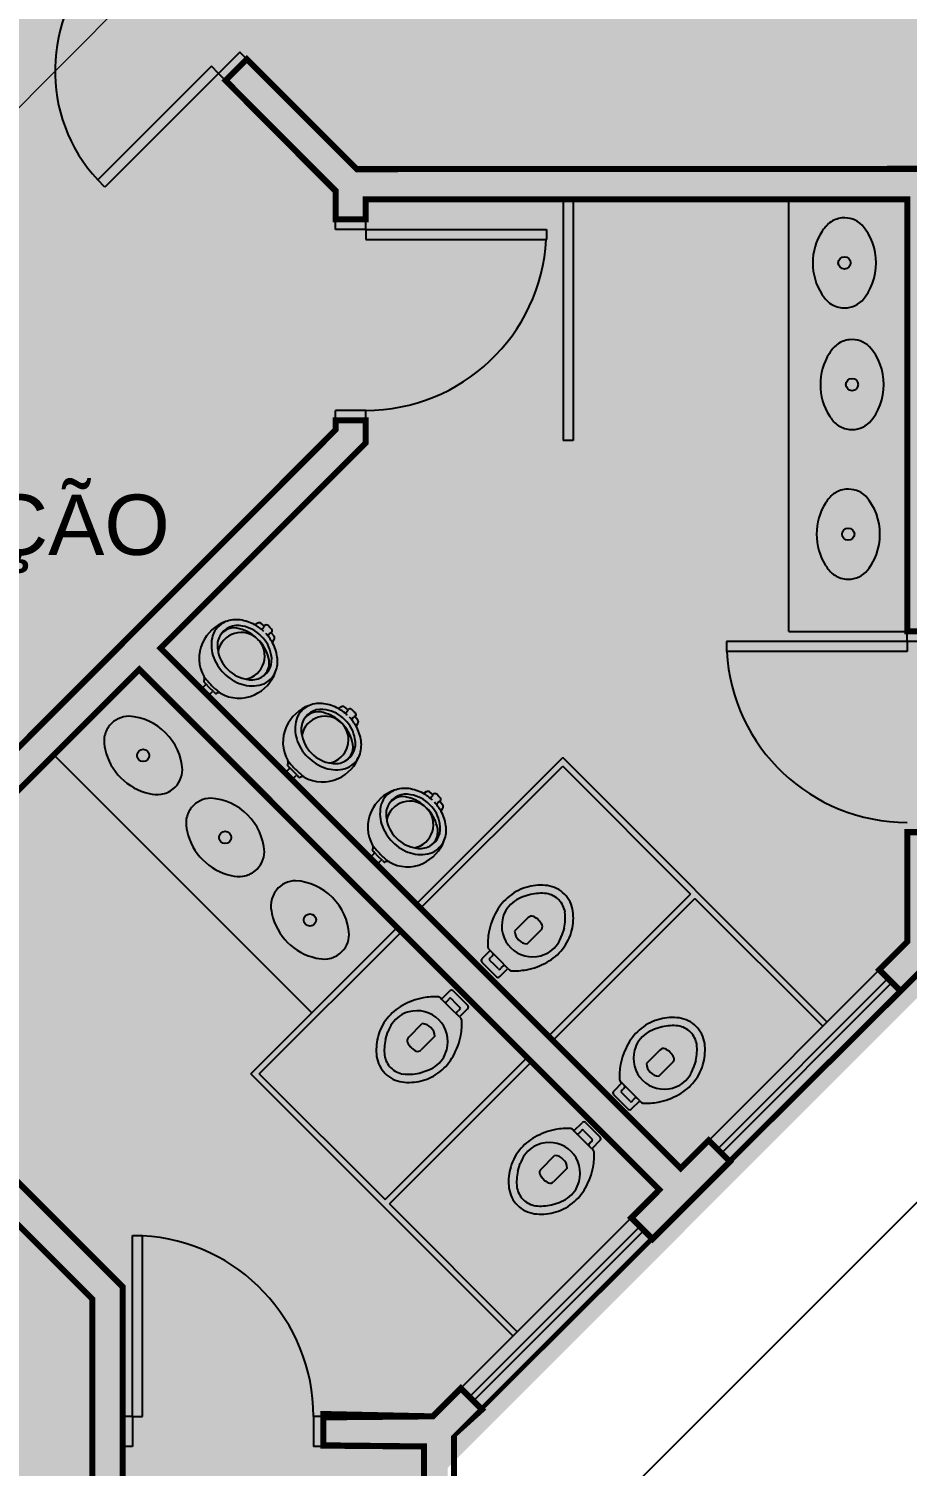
# Model space of a CAD drawing. Header units: metres. Extents: x -331 to 2982, y 362 to 2539.
# Drawn here: x 758.86 to 763.23, y 960.79 to 967.94 of the extents above; entities that cross this region are included whole.
import ezdxf

# ---------------------------------------------------------------- set-up
doc = ezdxf.new("R2010")
doc.units = ezdxf.units.M
doc.layers.get('0').update_dxf_attribs({"color": 251})
doc.layers.add('_salas', color=251, linetype='Continuous', plot=False)
doc.layers.add('Div', color=251, linetype='Continuous')
doc.layers.add('Pis', color=251, linetype='Continuous')
doc.styles.add('X3G_ENTITY_14212E7A', font='arial.ttf', dxfattribs={"height": 0.3})

msp = doc.modelspace()

# ---------------------------------------------------------------- hatches: boundary and pattern name
at = {"layer": '_salas', "transparency": 33554559}
h = msp.add_hatch(color=256, dxfattribs=at)
h.dxf.hatch_style = 1
h.paths.add_polyline_path([(754.6557847317633, 966.027428025678), (753.5793437221043, 964.9509870160172), (746.0463909884272, 964.9509870160163), (746.0463909884245, 957.9509870160199), (757.1463909884249, 957.9509870160199), (757.1463909884249, 959.0856127069336), (760.9463909884223, 959.0856127069336), (760.946390988425, 960.7795466897622), (763.3075831233416, 963.1407388246743), (765.0015171061602, 963.1407388246761), (765.0015171061611, 966.9407388246753), (766.136142797074, 966.9407388246772), (766.1361427970694, 978.0412129599761), (759.136142797074, 978.0412129599697), (759.136142797074, 970.5077860909922), (758.059701787415, 969.4313450813323), (756.580499025991, 969.4313450813314), (754.6557847317697, 967.4783465158488)])

# ---------------------------------------------------------------- linework, layer by layer
at = {"lineweight": 0}
msp.add_lwpolyline([(746.0788117807344, 958.10098701602), (746.0788117807372, 965.1009870160163), (753.6117645144143, 965.1009870160173), (754.6882055240733, 966.1774280256781), (754.6882055240796, 967.6283465158489), (756.612919818301, 969.5813450813315), (758.0921225797249, 969.5813450813324), (759.1685635893839, 970.6577860909923), (759.1685635893839, 978.1912129599698), (766.1685635893793, 978.1912129599762), (766.1685635893839, 967.0907388246773), (765.0339378984711, 967.0907388246754), (765.0339378984702, 963.2907388246762), (763.3400039156516, 963.2907388246743), (760.978811780735, 960.9295466897623), (760.9788117807323, 959.2356127069337), (757.1788117807348, 959.2356127069337), (757.1788117807348, 958.10098701602)], close=True, dxfattribs=at)
at = {"layer": 'Div', "color": 150, "linetype": 'Continuous', "lineweight": 0}
msp.add_line((752.73878788144, 961.4381677177267), (762.4714697770501, 971.2272848686122), dxfattribs=at)
at = {"layer": 'Div', "lineweight": 0}
for p, q in [((761.5218494679687, 967.0907388246753), (761.5218494679677, 965.8907388246764)), ((761.5718494679697, 967.0907388246753), (761.5718494679679, 965.8907388246764)), ((761.5718494679679, 965.8907388246764), (761.5218494679668, 965.8907388246746)), ((760.7909253878281, 963.5846912347599), (761.5192453724496, 964.3130112193842)), ((761.5192453724496, 964.3130112193842), (762.8346948242254, 962.9975617676075)), ((760.8121385912639, 963.5634780313251), (761.5192453724487, 964.2705848125127)), ((761.5192453724487, 964.2705848125127), (762.1557568949013, 963.6340732900592)), ((761.4486501137155, 962.9269665088725), (762.1557568949031, 963.634073290061)), ((761.4698633171513, 962.9057533054377), (762.1769700983389, 963.6128600866243)), ((762.176970098338, 963.6128600866225), (762.8134816207905, 962.9763485641727)), ((759.9671459877438, 962.7396986312426), (760.6954659723681, 963.468018615865)), ((760.0095723946163, 962.7396986312426), (760.7166791758038, 963.4468054124293)), ((760.635477315351, 962.1137937105088), (761.3425840965385, 962.8209004916955)), ((759.9671459877438, 962.7396986312426), (761.2719888378044, 961.4348557811838)), ((760.0095723946163, 962.7396986312426), (760.635477315351, 962.1137937105088)), ((760.6566905187876, 962.0925805070722), (761.3637972999743, 962.7996872882588)), ((760.6566905187876, 962.0925805070722), (761.2932020412393, 961.4560689846214))]:
    msp.add_line(p, q, dxfattribs=at)
at = {"layer": 'Pis'}
for p, q in [((759.912210158783, 967.8233895366441), (759.8061441416078, 967.7173235194671)), ((759.9475654978462, 967.7880341975881), (759.9122101587875, 967.8233895366459)), ((759.7707888025473, 967.7526788585285), (759.2051033775981, 967.1869934335766)), ((759.806144141606, 967.7173235194689), (759.7707888025473, 967.7526788585285)), ((759.8414994806647, 967.6819681804075), (759.9475654978444, 967.7880341975863)), ((759.806144141606, 967.7173235194689), (759.2404587166577, 967.1516380945188)), ((759.8414994806647, 967.6819681804075), (759.8061441416078, 967.7173235194671)), ((759.2404587166577, 967.1516380945188), (759.2051033775981, 967.1869934335766)), ((761.5218494679687, 967.0907388246753), (761.5218494679677, 965.8907388246764)), ((761.5718494679697, 967.0907388246753), (761.5718494679679, 965.8907388246764)), ((762.6453033785335, 964.9407388246775), (762.6453033785344, 967.090738824678)), ((760.5387948535747, 966.9907388246731), (760.3887948535732, 966.9907388246731)), ((760.3887948535742, 966.940738824673), (760.3887948535742, 966.9907388246722)), ((760.5387948535747, 966.940738824673), (760.5387948535747, 966.9907388246731)), ((760.5387948535747, 966.940738824673), (760.3887948535742, 966.940738824673)), ((760.5387948535747, 966.940738824673), (761.4387948535762, 966.9407388246739)), ((760.5387948535747, 966.940738824673), (760.5387948535738, 966.8907388246728)), ((760.5387948535738, 966.8907388246728), (761.4387948535752, 966.8907388246737)), ((761.4387948535762, 966.9407388246739), (761.4387948535752, 966.8907388246737)), ((760.5387948535756, 966.0407388246733), (760.3887948535769, 966.0407388246742)), ((760.3887948535751, 965.9907388246731), (760.3887948535769, 966.0407388246742)), ((760.5387948535738, 965.9907388246731), (760.5387948535756, 966.0407388246733)), ((760.5387948535738, 965.9907388246731), (760.3887948535751, 965.9907388246731)), ((761.5718494679679, 965.8907388246764), (761.5218494679668, 965.8907388246746)), ((760.0014057229644, 964.9820583300784), (759.9870696986613, 964.9734567154965)), ((760.0347369794692, 964.967363905168), (760.0175337503053, 964.9816999294708)), ((760.0619754256452, 964.9609126942316), (760.0530154104556, 964.969872709421)), ((760.0709354408348, 964.9519526790423), (760.0619754256452, 964.9609126942316)), ((760.082762660885, 964.916471018892), (760.0684266365818, 964.9336742480557)), ((760.0745194469109, 964.8860069672478), (760.0831210614926, 964.900342991551)), ((762.3339378984758, 964.8907388246782), (762.3339378984767, 964.840738824678)), ((763.2339378984755, 964.8907388246782), (762.3339378984758, 964.8907388246782)), ((762.6453033785335, 964.9407388246775), (763.2339378984746, 964.9407388246775)), ((763.2339378984736, 964.8907388246773), (763.2339378984746, 964.9407388246775)), ((763.3839378984742, 964.8907388246819), (763.2339378984736, 964.8907388246773)), ((763.2339378984755, 964.8907388246782), (763.2339378984764, 964.840738824679)), ((763.2339378984764, 964.840738824679), (762.3339378984767, 964.840738824678)), ((759.7412068818644, 964.6745506087746), (759.7232868514857, 964.6566305783954)), ((759.7343972703204, 964.6885282324702), (759.7412068818644, 964.6817186209262)), ((759.761994117104, 964.6609313856866), (759.7429988849024, 964.6799266178882)), ((759.7232868514857, 964.6523297711046), (759.738339677004, 964.6372769455863)), ((759.738339677004, 964.6372769455863), (759.7533925025225, 964.622224120068)), ((759.7576933098135, 964.6222241200683), (759.7756133401922, 964.6401441504472)), ((759.7809893493059, 964.6419361534852), (759.761994117104, 964.6609313856866)), ((759.7827813523438, 964.6401441504472), (759.7895909638878, 964.6333345389035)), ((760.4183345614572, 964.5651294915829), (760.4039985371542, 964.5565278770009)), ((760.4516658179621, 964.5504350666724), (760.4344625887982, 964.5647710909752)), ((760.478904264138, 964.5439838557361), (760.4699442489484, 964.5529438709254)), ((760.4878642793276, 964.5350238405467), (760.478904264138, 964.5439838557361)), ((760.4996914993778, 964.4995421803965), (760.4853554750746, 964.5167454095601)), ((760.4914482854037, 964.4690781287522), (760.5000498999855, 964.4834141530555)), ((758.9875722570334, 964.3273841937746), (760.2712019036574, 963.0437545471543)), ((760.7909253878281, 963.5846912347599), (761.5192453724496, 964.3130112193842)), ((761.5192453724496, 964.3130112193842), (762.8346948242254, 962.9975617676075)), ((760.1581357203572, 964.257621770279), (760.1402156899785, 964.2397017398998)), ((760.1513261088132, 964.2715993939746), (760.1581357203572, 964.2647897824306)), ((760.1789229555968, 964.244002547191), (760.1599277233952, 964.2629977793927)), ((760.1979181877987, 964.2250073149896), (760.1789229555968, 964.244002547191)), ((760.8121385912639, 963.5634780313251), (761.5192453724487, 964.2705848125127)), ((761.5192453724487, 964.2705848125127), (762.1557568949013, 963.6340732900592)), ((760.1402156899785, 964.2354009326091), (760.1552685154968, 964.2203481070908)), ((760.1552685154968, 964.2203481070908), (760.1703213410153, 964.2052952815725)), ((760.1746221483063, 964.2052952815727), (760.192542178685, 964.2232153119517)), ((760.1997101908366, 964.2232153119517), (760.2065198023806, 964.2164057004079)), ((760.8405442903429, 964.142919762699), (760.8262082660399, 964.134318148117)), ((760.8738755468478, 964.1282253377885), (760.8566723176839, 964.1425613620913)), ((760.9011139930237, 964.1217741268522), (760.8921539778341, 964.1307341420415)), ((760.9100740082133, 964.1128141116628), (760.9011139930237, 964.1217741268522)), ((760.9219012282636, 964.0773324515126), (760.9075652039603, 964.0945356806762)), ((760.9136580142895, 964.0468683998683), (760.9222596288712, 964.0612044241716)), ((760.5803454492429, 963.8354120413951), (760.5624254188642, 963.8174920110159)), ((760.5624254188642, 963.8131912037252), (760.5774782443825, 963.7981383782069)), ((760.573535837699, 963.8493896650907), (760.5803454492429, 963.8425800535467)), ((760.6011326844825, 963.8217928183071), (760.5821374522809, 963.8407880505088)), ((760.6201279166844, 963.8027975861057), (760.6011326844825, 963.8217928183071)), ((760.5774782443825, 963.7981383782069), (760.592531069901, 963.7830855526886)), ((760.596831877192, 963.7830855526888), (760.6147519075707, 963.8010055830678)), ((760.6219199197224, 963.8010055830678), (760.6287295312663, 963.794195971524)), ((761.3586431509004, 963.6319534382314), (761.3209480019391, 963.6196527069253)), ((761.4486501137155, 962.9269665088725), (762.1557568949031, 963.634073290061)), ((761.4698633171513, 962.9057533054377), (762.1769700983389, 963.6128600866243)), ((762.176970098338, 963.6128600866225), (762.8134816207905, 962.9763485641727)), ((759.9671459877438, 962.7396986312426), (760.6954659723681, 963.468018615865)), ((761.348013963282, 963.5167282431353), (761.2801317122883, 963.4488459921413)), ((761.3430642158137, 963.3859134886156), (761.4109464668077, 963.4537957396096)), ((761.5261716619038, 963.464424927228), (761.5138709305977, 963.4267297782667)), ((760.0095723946163, 962.7396986312426), (760.7166791758038, 963.4468054124293)), ((761.1585093459241, 963.3526794699001), (761.1174971526152, 963.3116672765912)), ((761.1500308246877, 963.3611579911365), (761.1537012322312, 963.3574875835927)), ((761.1537012322312, 963.3574875835927), (761.1585093459241, 963.3526794699001)), ((761.1585093459241, 963.3526794699001), (761.2027035197482, 963.3084852960758)), ((761.171590821376, 963.3282842859492), (761.1638126467831, 963.320506111356)), ((761.116790045834, 963.295403820624), (761.1532060450652, 963.2589878213928)), ((761.1532060450652, 963.2589878213928), (761.1896220442964, 963.2225718221616)), ((761.1556809187994, 963.3060104223418), (761.1779547824067, 963.2837365587343)), ((761.200228646014, 963.261462695127), (761.1779547824067, 963.2837365587343)), ((761.2468976935725, 963.2642911222517), (761.2027035197482, 963.3084852960758)), ((761.2058855002635, 963.2232789289428), (761.2468976935725, 963.2642911222517)), ((761.2225025096216, 963.2773725977036), (761.2147243350284, 963.2695944231107)), ((761.2468976935725, 963.2642911222517), (761.2517058072651, 963.2594830085591)), ((761.2517058072651, 963.2594830085591), (761.2553762148088, 963.2558126010154)), ((763.0944204377504, 963.2572873811325), (762.2458923003271, 962.4087592437083)), ((762.2890100730558, 962.365641470979), (763.1375382104818, 963.214169608402)), ((762.3088405447736, 962.345810999261), (763.1573686821987, 963.1943391366851)), ((760.9083926142728, 963.1195197807203), (760.9120630218165, 963.1158493731768)), ((760.9120630218165, 963.1158493731768), (760.9168711355094, 963.111041259484)), ((760.9168711355094, 963.111041259484), (760.9578833288181, 963.1520534527929)), ((760.9168711355094, 963.111041259484), (760.9610653093334, 963.0668470856599)), ((760.9412663194603, 963.0979597840321), (760.9490444940532, 963.1057379586252)), ((760.9635401830676, 963.1138696866087), (760.9858140466749, 963.0915958230014)), ((760.9741467847853, 963.1527605595741), (761.0105627840164, 963.1163445603431)), ((761.0105627840164, 963.1163445603431), (761.0469787832476, 963.079928561112)), ((762.3519583175059, 962.3026932265295), (763.2004864549274, 963.1512213639555)), ((761.0052594831577, 963.0226529118358), (760.9610653093334, 963.0668470856599)), ((761.0080879102825, 963.0693219593941), (760.9858140466749, 963.0915958230014)), ((760.9921780077057, 963.0470480957867), (760.9999561822988, 963.0548262703799)), ((761.0462716764664, 963.0636651051448), (761.0052594831577, 963.0226529118358)), ((760.7528223622742, 962.9215366421258), (760.8207046132682, 962.9894188931198)), ((761.0052594831577, 963.0226529118358), (761.0100675968504, 963.017844798143)), ((761.0100675968504, 963.017844798143), (761.0137380043941, 963.0141743905995)), ((762.0140712710202, 962.9734609646025), (761.9763761220588, 962.9611602332964)), ((760.637597167178, 962.9109074545074), (760.6498978984844, 962.9486026034688)), ((760.8836371167938, 962.9264863895942), (760.8157548657998, 962.8586041386002)), ((760.635477315351, 962.1137937105088), (761.3425840965385, 962.8209004916955)), ((762.0034420834018, 962.8582357695063), (761.935559832408, 962.7903535185123)), ((759.9671459877438, 962.7396986312426), (761.2719888378044, 961.4348557811838)), ((760.0095723946163, 962.7396986312426), (760.635477315351, 962.1137937105088)), ((760.6566905187876, 962.0925805070722), (761.3637972999743, 962.7996872882588)), ((760.8051256781819, 962.743378943504), (760.842820827143, 962.7556796748104)), ((761.9984923359334, 962.7274210149867), (762.0663745869274, 962.7953032659807)), ((762.1815997820236, 962.8059324535991), (762.1692990507174, 962.7682373046378)), ((761.8139374660439, 962.6941869962711), (761.7729252727349, 962.6531748029622)), ((761.8054589448075, 962.7026655175075), (761.809129352351, 962.6989951099638)), ((761.809129352351, 962.6989951099638), (761.8139374660439, 962.6941869962711)), ((761.8139374660439, 962.6941869962711), (761.8581316398679, 962.6499928224468)), ((761.8270189414957, 962.6697918123202), (761.8192407669028, 962.6620136377271)), ((761.7722181659537, 962.636911346995), (761.8086341651849, 962.6004953477639)), ((761.8086341651849, 962.6004953477639), (761.8450501644161, 962.5640793485327)), ((761.8111090389191, 962.6475179487129), (761.8333829025264, 962.6252440851054)), ((761.8556567661337, 962.602970221498), (761.8333829025264, 962.6252440851054)), ((761.9023258136922, 962.6057986486228), (761.8581316398679, 962.6499928224468)), ((761.8613136203833, 962.5647864553139), (761.9023258136922, 962.6057986486228)), ((761.8779306297413, 962.6188801240746), (761.8701524551482, 962.6111019494817)), ((761.9023258136922, 962.6057986486228), (761.9071339273848, 962.6009905349301)), ((761.9071339273848, 962.6009905349301), (761.9108043349286, 962.5973201273864)), ((761.5668850879026, 962.4640916606024), (761.5705554954463, 962.4604212530589)), ((761.5705554954463, 962.4604212530589), (761.5753636091392, 962.455613139366)), ((761.5753636091392, 962.455613139366), (761.6163758024479, 962.496625332675)), ((761.5753636091392, 962.455613139366), (761.6195577829633, 962.411418965542)), ((761.6220326566975, 962.4584415664908), (761.6443065203048, 962.4361677028835)), ((761.6326392584151, 962.4973324394562), (761.6690552576463, 962.4609164402252)), ((761.6690552576463, 962.4609164402252), (761.7054712568774, 962.424500440994)), ((761.7788117807343, 960.598175839865), (763.6713747655506, 962.4907388246777)), ((761.5997587930901, 962.4425316639142), (761.607536967683, 962.4503098385073)), ((761.6637519567876, 962.367224791718), (761.6195577829633, 962.411418965542)), ((761.6665803839123, 962.4138938392762), (761.6443065203048, 962.4361677028835)), ((761.6506704813355, 962.3916199756688), (761.6584486559286, 962.399398150262)), ((761.7047641500963, 962.4082369850269), (761.6637519567876, 962.367224791718)), ((761.411314835904, 962.2661085220079), (761.479197086898, 962.3339907730019)), ((761.6637519567876, 962.367224791718), (761.6685600704802, 962.362416678025)), ((761.6685600704802, 962.362416678025), (761.672230478024, 962.3587462704816)), ((761.2960896408078, 962.2554793343895), (761.3083903721142, 962.2931744833509)), ((761.5421295904237, 962.2710582694763), (761.4742473394297, 962.2031760184823)), ((761.4636181518117, 962.0879508233861), (761.5013133007728, 962.1002515546925)), ((760.6566905187876, 962.0925805070722), (761.2932020412393, 961.4560689846214)), ((761.8607913617018, 962.023658305083), (761.0122632242767, 961.1751301676634)), ((761.0553809970054, 961.1320123949338), (761.9039091344296, 961.9805405323561)), ((761.0752114687259, 961.1121819232133), (761.9237396061501, 961.9607100606356)), ((759.3788117807383, 961.0356127069392), (759.3788117807383, 961.9356127069389)), ((759.3788117807383, 961.9356127069389), (759.4288117807366, 961.935612706937)), ((759.4288117807384, 961.0356127069365), (759.4288117807366, 961.935612706937)), ((761.1183292414555, 961.0690641504818), (761.9668573788797, 961.917592287906)), ((759.3788117807383, 961.0356127069392), (759.3288117807381, 961.0356127069383)), ((759.3788117807383, 961.0356127069392), (759.3788117807392, 960.8856127069387)), ((759.3788117807383, 961.0356127069392), (759.4288117807384, 961.0356127069365)), ((760.278811780737, 961.0356127069374), (760.2788117807379, 960.8856127069396)), ((760.3288117807381, 961.0356127069392), (760.278811780737, 961.0356127069374)), ((760.328811780739, 960.8856127069387), (760.3288117807399, 961.0356127069374)), ((759.3788117807392, 960.8856127069387), (759.328811780739, 960.8856127069387)), ((760.3288117807381, 960.8856127069396), (760.2788117807379, 960.8856127069396))]:
    msp.add_line(p, q, dxfattribs=at)
at = {"layer": 'Pis', "const_width": 0.03}
for points in [[(746.0788117807344, 958.1009870160201), (746.0788117807372, 965.1009870160165), (753.6117645144143, 965.1009870160174), (754.6882055240733, 966.1774280256782), (754.6882055240796, 967.628346515849), (756.612919818301, 969.5813450813316), (758.0921225797249, 969.5813450813325), (759.1685635893839, 970.6577860909924), (759.1685635893839, 978.1912129599698), (766.1685635893793, 978.1912129599762), (766.1685635893839, 967.0907388246774), (765.0339378984711, 967.0907388246756), (765.0339378984702, 963.2907388246763), (763.3400039156516, 963.2907388246745), (760.978811780735, 960.9295466897624), (760.9788117807323, 959.2356127069338), (757.1788117807348, 959.2356127069338), (757.1788117807348, 958.1009870160201)], [(763.9839378984718, 967.2407388246777), (760.4948608707521, 967.2407388246722), (759.9475654978421, 967.788034197584), (759.8414994806651, 967.6819681804079), (760.3887948535732, 967.1346728074943), (760.3887948535742, 966.9907388246731), (760.5387948535747, 966.9907388246731), (760.5387948535747, 967.0907388246717), (763.2339378984736, 967.090738824678), (763.2339378984746, 964.9407388246775), (764.8839378984751, 964.9407388246793), (764.8839378984742, 964.4907388246795), (765.033937898472, 964.4907388246795), (765.0339378984729, 965.7907388246797), (764.8839378984751, 965.7907388246797), (764.8839378984751, 965.090738824679), (763.3839378984769, 965.090738824679), (763.3839378984715, 967.090738824678), (763.9839378984736, 967.0907388246753)], [(759.411836325741, 964.7516482624885), (762.000308822426, 962.1631757658072), (761.8607913617013, 962.0236583050826), (761.9668573788797, 961.917592287906), (762.3519583175046, 962.3026932265309), (762.2458923003271, 962.4087592437083), (762.1063748396039, 962.2692417829869), (759.5179023429221, 964.857714279666), (760.5387948535738, 965.8786067903186), (760.5387948535738, 965.9907388246731), (760.3887948535751, 965.9907388246731), (760.3887948535769, 965.9407388246748), (758.3288117807335, 963.8807557518369), (758.2788117807406, 963.8807557518351), (758.2788117807415, 963.7307557518363), (758.3909438150897, 963.7307557518373)], [(757.1788117807394, 963.7307557518373), (757.2788117807415, 963.7307557518363), (757.2788117807406, 963.8807557518369), (757.1348777979185, 963.8807557518369), (756.5875824250022, 964.4280511247441), (756.4815164078229, 964.3219851075648), (757.0288117807415, 963.7746897346599), (757.0288117807415, 961.9331842293861), (757.1788117807384, 961.9331842293861), (757.1788117807384, 962.5807557518358), (758.2169005579474, 962.5807557518358), (759.1788117807357, 961.6188445290493), (759.1788117807375, 959.3856127069369), (758.4788117807277, 959.3856127069414), (758.4788117807268, 959.2356127069409), (759.778811780727, 959.235612706939), (759.778811780727, 959.3856127069405), (759.3288117807372, 959.3856127069414), (759.3288117807381, 961.6809765634036), (758.2790325923027, 962.7307557518354), (757.1788117807384, 962.7307557518354)], [(765.0339378984738, 963.8907388246782), (764.8839378984742, 963.89073882468), (764.8839378984751, 963.4407388246793), (763.3839378984742, 963.4407388246775), (763.3839378984887, 963.9407388246802), (763.2339378984882, 963.9407388246793), (763.2339378984736, 963.3968048418567), (763.0944204377504, 963.2572873811325), (763.2004864549292, 963.1512213639537), (763.3400039156543, 963.2907388246779), (765.0339378984729, 963.2907388246797)], [(760.9788117807377, 960.9295466897659), (761.1183292414569, 961.0690641504832), (761.0122632242794, 961.1751301676607), (760.8727457635553, 961.0356127069374), (760.3288117807399, 961.0356127069365), (760.328811780739, 960.8856127069387), (760.8288117807363, 960.8856127069378), (760.8288117807372, 959.3856127069378), (760.3788117807273, 959.3856127069387), (760.3788117807273, 959.23561270694), (760.978811780735, 959.2356127069372)]]:
    msp.add_lwpolyline(points, close=True, dxfattribs=at)
at = {"layer": 'Pis'}
for centre in [(762.9212904227932, 966.774388131234), (762.9590042633051, 966.1688622661081), (762.9401473430496, 965.4245795385718), (759.4315853256294, 964.3238197108947), (759.8394698823877, 963.9160040726827), (760.2616021205004, 963.5051121058602)]:
    msp.add_circle(centre, 0.0305, dxfattribs=at)
for centre, radius, start, end in [((759.7933005317129, 967.7301671293601), 0.8006332218302827, 134.9999999999355, 222.7210888445558), ((762.9516237561263, 966.8449992423452), 0.165900107531654, 128.7467062370407, 149.4245273229143), ((762.9249784758904, 966.8649478657474), 0.1339222433009662, 96.94269102554473, 125.1952588383379), ((762.9207637182476, 966.8717404039612), 0.1267146751568891, 45.99792892107437, 95.42197864051634), ((762.7983811425531, 966.7767602571921), 0.2809192957175948, 359.5161798311015, 41.49594707508923), ((760.538794853572, 966.9407388246739), 0.8999999999996362, 270.0000000002084, 356.8201698801321), ((763.0456173458699, 966.7765996696955), 0.2818356000816308, 147.1719880725553, 180.4495994133983), ((763.0456173458699, 966.7721765927724), 0.2818356000816312, 179.5504005865887, 212.8280119274447), ((762.7983811425531, 966.7720160052759), 0.2809192957175951, 318.5040529249108, 0.4838201688985687), ((762.9516237561263, 966.703777020123), 0.165900107531654, 210.5754726770857, 231.2532937629593), ((762.9249784758904, 966.6838283967209), 0.1339222433009661, 234.8047411616621, 263.0573089744552), ((762.9207637182476, 966.6770358585068), 0.1267146751568891, 264.5780213594837, 314.0020710789256), ((762.9626923164024, 966.2594220006215), 0.1339222433009662, 96.94269102554473, 125.1952588383379), ((762.9584775587596, 966.2662145388354), 0.1267146751568891, 45.99792892107437, 95.42197864051634), ((763.0833311863819, 966.1710738045697), 0.2818356000816308, 147.1719880725553, 180.4495994133983), ((762.9893375966383, 966.2394733772194), 0.165900107531654, 128.7467062370407, 149.4245273229143), ((762.8360949830651, 966.1712343920663), 0.2809192957175948, 359.5161798311015, 41.49594707508923), ((763.0833311863819, 966.1666507276466), 0.2818356000816312, 179.5504005865887, 212.8280119274447), ((762.8360949830651, 966.16649014015), 0.2809192957175951, 318.5040529249108, 0.4838201688985687), ((762.9893375966383, 966.0982511549971), 0.165900107531654, 210.5754726770857, 231.2532937629593), ((762.9626923164024, 966.078302531595), 0.1339222433009661, 234.8047411616621, 263.0573089744552), ((762.9584775587596, 966.0715099933809), 0.1267146751568891, 264.5780213594837, 314.0020710789256), ((762.9704806763827, 965.4951906496831), 0.165900107531654, 128.7467062370407, 149.4245273229143), ((762.9438353961468, 965.5151392730852), 0.1339222433009662, 96.94269102554473, 125.1952588383379), ((762.939620638504, 965.521931811299), 0.1267146751568891, 45.99792892107437, 95.42197864051634), ((762.8172380628096, 965.42695166453), 0.2809192957175948, 359.5161798311015, 41.49594707508923), ((763.0644742661264, 965.4267910770334), 0.2818356000816308, 147.1719880725553, 180.4495994133983), ((763.0644742661264, 965.4223680001103), 0.2818356000816312, 179.5504005865887, 212.8280119274447), ((762.8172380628096, 965.4222074126137), 0.2809192957175951, 318.5040529249108, 0.4838201688985687), ((762.9704806763827, 965.3539684274608), 0.165900107531654, 210.5754726770857, 231.2532937629593), ((762.9438353961468, 965.3340198040587), 0.1339222433009661, 234.8047411616621, 263.0573089744552), ((762.939620638504, 965.3272272658446), 0.1267146751568891, 264.5780213594837, 314.0020710789256), ((759.9089796429475, 964.801154749468), 0.2000079992803157, 109.59063227437, 155.5755801122736), ((759.8865734522026, 964.8830841857425), 0.115483881830228, 112.7484487709127, 161.5162881029589), ((759.901090962514, 964.870433249559), 0.09985175656953664, 76.10695202941476, 151.6133983539881), ((759.884570438018, 964.874930478526), 0.08327086782669073, 71.16991450220596, 148.9305592411743), ((759.8935995605141, 964.8568266881377), 0.1424631228307291, 81.78494467500111, 111.270737341449), ((759.8852084733508, 964.7897292461373), 0.2100749680920915, 60.99536604342767, 82.13473631143006), ((759.8996658992091, 964.8069382793594), 0.1624240331003343, 42.92047514852683, 81.00293662538334), ((759.8852084733508, 964.7897292461371), 0.2100749680921286, 45.85857200024986, 60.99536604345835), ((760.0091975975381, 964.969632870417), 0.01466647050828042, 55.36254949800208, 122.0913904625557), ((760.0208333815451, 964.961241971926), 0.008599843472076804, 228.0142332437097, 321.5565238272502), ((759.997116385098, 964.982902363131), 0.04070322833285675, 318.4313583031486, 337.5578752815777), ((760.0448410502675, 964.9615886472152), 0.01163812060056684, 45.38189380358216, 150.2486932906187), ((759.8943959525918, 964.8067547059977), 0.1844162517544504, 155.2861909190145, 209.8196053759897), ((759.942956555278, 964.8734167882926), 0.1722434985662571, 164.4137640064536, 197.6694893464107), ((759.8991467689664, 964.8702666402351), 0.09822638009910394, 150.9887370350873, 191.3808209190292), ((759.9195309659856, 964.8178608153585), 0.1177392504051911, 45.20901423059002, 168.2276228542601), ((759.8693414778593, 964.7751421725147), 0.183498626077366, 43.48446342429055, 76.73468682118494), ((759.9189235467741, 964.81846823457), 0.1177392504051587, 281.7723771464712, 44.79098577011469), ((759.8762049039308, 964.7682787464432), 0.1834986260774255, 13.2653131795379, 46.51553657640981), ((759.908001010775, 964.7986031677938), 0.1624240331003278, 8.997063375342702, 47.07952485224747), ((759.8907919775531, 964.7841457419349), 0.2100749680921286, 29.00463395728504, 44.14142800046873), ((760.06230470334, 964.9197706501313), 0.008599843471907795, 128.443476173232, 221.9857667572959), ((760.0839650945456, 964.8960536536847), 0.04070322833296913, 112.4421247195849, 131.5686416979819), ((760.062651378629, 964.9437783188541), 0.01163812060079925, 299.751306710077, 44.61810619642705), ((759.8907919775531, 964.7841457419349), 0.2100749680919657, 7.865263689292629, 29.00463395730275), ((760.0706956018312, 964.9081348661248), 0.01466647050827157, 327.9086095378292, 34.63745050259961), ((759.9879763864374, 964.8894372556313), 0.2200078821119383, 198.0861739605329, 225.464723655776), ((759.9723942353335, 964.8729515173954), 0.1709726008055693, 187.4159815927301, 225.3838866359909), ((759.9714959809744, 964.8000282310993), 0.09985175656964819, 298.3866016468265, 13.89304797130881), ((759.9578894195533, 964.7925368290992), 0.142463122830753, 338.7292626592357, 8.215055325696692), ((763.2339378984773, 964.8907388246791), 0.8999999999996362, 183.1798301199206, 269.9999999998957), ((759.9740142488099, 964.8713315039186), 0.1709726008051787, 224.616113364723, 262.5840184080184), ((759.9022174808838, 964.807916911532), 0.2000079992801278, 294.4244198884143, 340.4093677262912), ((759.9759932099419, 964.7835077066034), 0.08327086782662478, 301.0694407594804, 18.83008549838627), ((759.9841469171586, 964.7855107207879), 0.1154838818298518, 288.4837118976467, 337.251551229784), ((759.7382886524135, 964.6924706391535), 0.005539442666138495, 134.6268150172291, 225.3731849836092), ((759.7170554319566, 964.7057314616336), 0.01968685426364324, 331.7492054509357, 28.25079455055057), ((760.1669764152423, 965.0528190761233), 0.5488514866405475, 218.410247083426, 224.0333575028639), ((759.7387366413286, 964.6781346148505), 0.00435283675964254, 304.576167215666, 55.42383278433394), ((760.153881807536, 965.0659136838285), 0.5488514866399226, 225.9666424977442, 231.5897529171905), ((759.9904999870457, 964.8869136550231), 0.2200078821121266, 224.5352763450116, 251.9138260402602), ((759.9744795197075, 964.8418938238631), 0.1722434985659033, 252.3305106544226, 285.5862359943999), ((759.9713293716509, 964.7980840375519), 0.09822638009938843, 258.6191790815418, 299.0112629654524), ((759.725437255131, 964.65448017475), 0.003041129999944057, 134.9999999984801, 224.9999999999908), ((759.7555429061681, 964.6243745237139), 0.003041130000185223, 224.9999999999908, 314.9999999984801), ((759.7791973462681, 964.6376739099114), 0.004352836759671628, 34.57616721527759, 145.4238327864226), ((759.7935333705711, 964.6372259209966), 0.005539442666218358, 224.6268150180628, 315.3731849827709), ((759.8067941930517, 964.6159927005397), 0.01968685426384353, 61.7492054503472, 118.2507945502299), ((759.9078174374135, 964.793333221176), 0.1844162517541712, 240.1803946247035, 294.7138090817144), ((760.3259084814404, 964.3842259109724), 0.2000079992803157, 109.59063227437, 155.5755801122736), ((760.3035022906954, 964.466155347247), 0.115483881830228, 112.7484487709127, 161.5162881029589), ((760.3180198010068, 964.4535044110635), 0.09985175656953664, 76.10695202941476, 151.6133983539881), ((760.3014992765109, 964.4580016400305), 0.08327086782669073, 71.16991450220596, 148.9305592411743), ((760.3105283990069, 964.4398978496422), 0.1424631228307291, 81.78494467500111, 111.270737341449), ((760.2862703163521, 964.3582133340192), 0.183498626077366, 43.48446342429055, 76.73468682118494), ((760.3021373118436, 964.3728004076418), 0.2100749680920915, 60.99536604342767, 82.13473631143006), ((760.316594737702, 964.3900094408639), 0.1624240331003343, 42.92047514852683, 81.00293662538334), ((760.3021373118436, 964.3728004076415), 0.2100749680921286, 45.85857200024986, 60.99536604345835), ((760.4261264360309, 964.5527040319214), 0.01466647050828042, 55.36254949800208, 122.0913904625557), ((760.4377622200379, 964.5443131334305), 0.008599843472076804, 228.0142332437097, 321.5565238272502), ((760.4140452235908, 964.5659735246354), 0.04070322833285675, 318.4313583031486, 337.5578752815777), ((760.4617698887603, 964.5446598087196), 0.01163812060056684, 45.38189380358216, 150.2486932906187), ((760.4795802171218, 964.5268494803586), 0.01163812060079925, 299.751306710077, 44.61810619642705), ((759.3701577706072, 964.3904629606261), 0.1339222433009661, 141.9426910255384, 170.1952588383254), ((759.3623744370643, 964.3922857267482), 0.1267146751568891, 90.9979289210753, 140.4219786405483), ((759.3429979937503, 964.2385870717171), 0.2809192957175951, 44.51617983111124, 86.49594707510771), ((760.3113247910846, 964.3898258675022), 0.1844162517544504, 155.2861909190145, 209.8196053759897), ((760.3598853937708, 964.4564879497971), 0.1722434985662571, 164.4137640064536, 197.6694893464107), ((760.3160756074592, 964.4533378017395), 0.09822638009910394, 150.9887370350873, 191.3808209190292), ((760.3364598044784, 964.4009319768629), 0.1177392504051911, 45.20901423059002, 168.2276228542601), ((760.3358523852669, 964.4015393960744), 0.1177392504051587, 281.7723771464712, 44.79098577011469), ((760.2931337424236, 964.3513499079477), 0.1834986260774255, 13.2653131795379, 46.51553657640981), ((760.3249298492678, 964.3816743292982), 0.1624240331003278, 8.997063375342702, 47.07952485224747), ((760.307720816046, 964.3672169034394), 0.2100749680921286, 29.00463395728504, 44.14142800046873), ((760.4792335418329, 964.5028418116358), 0.008599843471907795, 128.443476173232, 221.9857667572959), ((760.5008939330385, 964.4791248151892), 0.04070322833296913, 112.4421247195849, 131.5686416979819), ((760.307720816046, 964.3672169034394), 0.2100749680919657, 7.865263689292629, 29.00463395730275), ((760.487624440324, 964.4912060276292), 0.01466647050827157, 327.9086095378292, 34.63745050259961), ((759.4031046358316, 964.3951982120846), 0.165900107531654, 173.7467062370251, 194.4245273229143), ((759.3463526864518, 964.2352323790155), 0.2809192957175948, 3.5040529249051, 45.48382016887955), ((760.4049052249302, 964.4725084171357), 0.2200078821119383, 198.0861739605329, 225.464723655776), ((760.3893230738263, 964.4560226788999), 0.1709726008055693, 187.4159815927301, 225.3838866359909), ((760.3884248194672, 964.3830993926038), 0.09985175656964819, 298.3866016468265, 13.89304797130881), ((760.3929220484347, 964.3665788681078), 0.08327086782662478, 301.0694407594804, 18.83008549838627), ((760.3748182580462, 964.3756079906036), 0.142463122830753, 338.7292626592357, 8.215055325696692), ((759.5179339421782, 964.4132959151295), 0.2818356000816312, 192.1719880725464, 225.4495994133845), ((760.4074288255385, 964.4699848165276), 0.2200078821121266, 224.5352763450116, 251.9138260402602), ((760.3909430873027, 964.454402665423), 0.1709726008051787, 224.616113364723, 262.5840184080184), ((760.3191463193766, 964.3909880730364), 0.2000079992801278, 294.4244198884143, 340.4093677262912), ((760.4010757556514, 964.3685818822923), 0.1154838818298518, 288.4837118976467, 337.251551229784), ((759.5000513414832, 964.2546088223296), 0.1267146751568891, 309.5780213594517, 359.0020710789116), ((760.1423660936239, 964.2375513362545), 0.003041129999944057, 134.9999999984801, 224.9999999999908), ((760.1552174909064, 964.275541800658), 0.005539442666138495, 134.6268150172291, 225.3731849836092), ((760.1339842704494, 964.288802623138), 0.01968685426364324, 331.7492054509357, 28.25079455055057), ((760.5839052537351, 964.6358902376278), 0.5488514866405475, 218.410247083426, 224.0333575028639), ((760.1556654798214, 964.2612057763549), 0.00435283675964254, 304.576167215666, 55.42383278433394), ((760.5708106460288, 964.648984845333), 0.5488514866399226, 225.9666424977442, 231.5897529171905), ((760.3914083582004, 964.4249649853675), 0.1722434985659033, 252.3305106544226, 285.5862359943999), ((760.3882582101437, 964.3811551990564), 0.09822638009938843, 258.6191790815418, 299.0112629654524), ((759.5210615298643, 964.4101683274434), 0.2818356000816308, 224.5504005865878, 257.8280119274535), ((760.1724717446609, 964.2074456852183), 0.003041130000185223, 224.9999999999908, 314.9999999984801), ((760.1961261847609, 964.2207450714159), 0.004352836759671628, 34.57616721527759, 145.4238327864226), ((760.210462209064, 964.220297082501), 0.005539442666218358, 224.6268150180628, 315.3731849827709), ((760.2237230315445, 964.1990638620441), 0.01968685426384353, 61.7492054503472, 118.2507945502299), ((760.3247462759064, 964.3764043826804), 0.1844162517541712, 240.1803946247035, 294.7138090817144), ((759.5029638268193, 964.2953390210969), 0.165900107531654, 255.5754726770991, 276.253293762962), ((759.4982285753608, 964.2623921558725), 0.1339222433009662, 279.804741161688, 308.0573089744688), ((759.7702589938226, 963.9844700885362), 0.1267146751568891, 90.9979289210753, 140.4219786405483), ((759.7508825505085, 963.8307714335051), 0.2809192957175951, 44.51617983111124, 86.49594707510771), ((760.7481182103261, 963.9620161820885), 0.2000079992803157, 109.59063227437, 155.5755801122736), ((760.7257120195811, 964.0439456183631), 0.115483881830228, 112.7484487709127, 161.5162881029589), ((760.7586695333641, 963.978722247979), 0.1177392504051911, 45.20901423059002, 168.2276228542601), ((760.7402295298925, 964.0312946821796), 0.09985175656953664, 76.10695202941476, 151.6133983539881), ((760.7237090053966, 964.0357919111466), 0.08327086782669073, 71.16991450220596, 148.9305592411743), ((760.7327381278926, 964.0176881207583), 0.1424631228307291, 81.78494467500111, 111.270737341449), ((760.7084800452378, 963.9360036051353), 0.183498626077366, 43.48446342429055, 76.73468682118494), ((760.7243470407293, 963.9505906787579), 0.2100749680920915, 60.99536604342767, 82.13473631143006), ((760.7388044665877, 963.96779971198), 0.1624240331003343, 42.92047514852683, 81.00293662538334), ((760.7243470407293, 963.9505906787576), 0.2100749680921286, 45.85857200024986, 60.99536604345835), ((760.8483361649166, 964.1304943030375), 0.01466647050828042, 55.36254949800208, 122.0913904625557), ((760.8599719489237, 964.1221034045466), 0.008599843472076804, 228.0142332437097, 321.5565238272502), ((760.8362549524766, 964.1437637957515), 0.04070322833285675, 318.4313583031486, 337.5578752815777), ((760.883979617646, 964.1224500798357), 0.01163812060056684, 45.38189380358216, 150.2486932906187), ((760.9017899460075, 964.1046397514747), 0.01163812060079925, 299.751306710077, 44.61810619642705), ((759.7780423273655, 963.9826473224141), 0.1339222433009661, 141.9426910255384, 170.1952588383254), ((759.7542372432101, 963.8274167408035), 0.2809192957175948, 3.5040529249051, 45.48382016887955), ((760.7335345199704, 963.9676161386183), 0.1844162517544504, 155.2861909190145, 209.8196053759897), ((760.7820951226565, 964.0342782209132), 0.1722434985662571, 164.4137640064536, 197.6694893464107), ((760.7382853363449, 964.0311280728556), 0.09822638009910394, 150.9887370350873, 191.3808209190292), ((760.7580621141526, 963.9793296671905), 0.1177392504051587, 281.7723771464712, 44.79098577011469), ((760.7153434713093, 963.9291401790638), 0.1834986260774255, 13.2653131795379, 46.51553657640981), ((760.7471395781536, 963.9594646004143), 0.1624240331003278, 8.997063375342702, 47.07952485224747), ((760.7299305449317, 963.9450071745555), 0.2100749680921286, 29.00463395728504, 44.14142800046873), ((760.9014432707186, 964.0806320827519), 0.008599843471907795, 128.443476173232, 221.9857667572959), ((760.9231036619242, 964.0569150863053), 0.04070322833296913, 112.4421247195849, 131.5686416979819), ((760.7299305449317, 963.9450071745555), 0.2100749680919657, 7.865263689292629, 29.00463395730275), ((760.9098341692097, 964.0689962987453), 0.01466647050827157, 327.9086095378292, 34.63745050259961), ((759.8109891925899, 963.9873825738725), 0.165900107531654, 173.7467062370251, 194.4245273229143), ((760.8271149538159, 964.0502986882518), 0.2200078821119383, 198.0861739605329, 225.464723655776), ((760.811532802712, 964.033812950016), 0.1709726008055693, 187.4159815927301, 225.3838866359909), ((760.8106345483529, 963.9608896637199), 0.09985175656964819, 298.3866016468265, 13.89304797130881), ((760.8151317773204, 963.9443691392239), 0.08327086782662478, 301.0694407594804, 18.83008549838627), ((760.7970279869319, 963.9533982617197), 0.142463122830753, 338.7292626592357, 8.215055325696692), ((759.9258184989365, 964.0054802769175), 0.2818356000816312, 192.1719880725464, 225.4495994133845), ((760.8296385544243, 964.0477750876437), 0.2200078821121266, 224.5352763450116, 251.9138260402602), ((760.8131528161884, 964.0321929365391), 0.1709726008051787, 224.616113364723, 262.5840184080184), ((760.7413560482623, 963.9687783441525), 0.2000079992801278, 294.4244198884143, 340.4093677262912), ((760.8232854845371, 963.9463721534084), 0.1154838818298518, 288.4837118976467, 337.251551229784), ((759.9079358982415, 963.8467931841176), 0.1267146751568891, 309.5780213594517, 359.0020710789116), ((760.5645758225096, 963.8153416073706), 0.003041129999944057, 134.9999999984801, 224.9999999999908), ((760.5774272197921, 963.853332071774), 0.005539442666138495, 134.6268150172291, 225.3731849836092), ((760.5561939993352, 963.8665928942542), 0.01968685426364324, 331.7492054509357, 28.25079455055057), ((761.0061149826208, 964.2136805087439), 0.5488514866405475, 218.410247083426, 224.0333575028639), ((760.5778752087072, 963.838996047471), 0.00435283675964254, 304.576167215666, 55.42383278433394), ((760.9930203749145, 964.2267751164491), 0.5488514866399226, 225.9666424977442, 231.5897529171905), ((760.8136180870861, 964.0027552564836), 0.1722434985659033, 252.3305106544226, 285.5862359943999), ((760.8104679390294, 963.9589454701725), 0.09822638009938843, 258.6191790815418, 299.0112629654524), ((759.9289460866225, 964.0023526892314), 0.2818356000816308, 224.5504005865878, 257.8280119274535), ((759.9061131321191, 963.8545765176605), 0.1339222433009662, 279.804741161688, 308.0573089744688), ((760.5946814735466, 963.7852359563344), 0.003041130000185223, 224.9999999999908, 314.9999999984801), ((760.6183359136467, 963.798535342532), 0.004352836759671628, 34.57616721527759, 145.4238327864226), ((760.6326719379497, 963.7980873536171), 0.005539442666218358, 224.6268150180628, 315.3731849827709), ((760.6459327604302, 963.7768541331602), 0.01968685426384353, 61.7492054503472, 118.2507945502299), ((760.7469560047921, 963.9541946537965), 0.1844162517541712, 240.1803946247035, 294.7138090817144), ((759.9108483835776, 963.8875233828849), 0.165900107531654, 255.5754726770991, 276.253293762962), ((760.1923912319353, 963.5735781217138), 0.1267146751568891, 90.9979289210753, 140.4219786405483), ((760.1730147886212, 963.4198794666827), 0.2809192957175951, 44.51617983111124, 86.49594707510771), ((761.4091185957784, 963.4301654094938), 0.2480025543159212, 103.9269550771966, 128.5169784779156), ((761.4111913264194, 963.4099897578528), 0.2680990709266702, 83.16028821899175, 103.3191123732407), ((761.422378026437, 963.5286312072853), 0.1490003728556102, 44.87182173619139, 81.99807590965861), ((760.2001745654782, 963.5717553555917), 0.1339222433009661, 141.9426910255384, 170.1952588383254), ((760.1763694813228, 963.4165247739811), 0.2809192957175948, 3.5040529249051, 45.48382016887955), ((761.4043008415758, 963.4323850513515), 0.2432773275438596, 127.9547329924632, 151.7621928455853), ((761.3624828969048, 963.4790146074058), 0.1458151578266433, 124.5544304544363, 165.298060558857), ((761.3695185315639, 963.4708100646671), 0.1565670096234335, 108.0726374834153, 124.9719606103293), ((761.4111913264194, 963.4099897578528), 0.2280990709266702, 83.16028821899175, 103.3191123732407), ((761.422378026437, 963.5286312072853), 0.1090003728556102, 44.87182173619139, 81.99807590965861), ((761.4228494309577, 963.5281598027645), 0.109000372855611, 8.001924090328032, 45.12817826382243), ((761.4228494309577, 963.5281598027645), 0.149000372855611, 8.001924090328032, 45.12817826382243), ((760.2331214307026, 963.5764906070501), 0.165900107531654, 173.7467062370251, 194.4245273229143), ((760.3479507370491, 963.5945883100951), 0.2818356000816312, 192.1719880725464, 225.4495994133845), ((761.4810094351149, 963.3811645594733), 0.335207365456073, 150.2524802457558, 169.1523802097925), ((761.3653380794212, 963.4999344570822), 0.02412791433174442, 68.51040120138978, 135.8905362533435), ((761.3042079815252, 963.516973102747), 0.2280990709266696, 346.6808876267743, 6.839711781021195), ((761.3042079815252, 963.516973102747), 0.2680990709266696, 346.6808876267743, 6.839711781021195), ((761.3703322755402, 963.4751660401853), 0.1543939696503947, 164.6558704103786, 224.7512332371413), ((761.3394804700818, 963.4452622464096), 0.08456818181818218, 24.22228436906054, 65.7777156309494), ((761.3941526807546, 963.4711198557488), 0.02412791433174442, 314.1094637466473, 21.48959879859452), ((761.3243836331662, 963.514900372106), 0.2480025543159215, 321.4830215220661, 346.0730449228176), ((760.3510783247352, 963.591460722409), 0.2818356000816308, 224.5504005865878, 257.8280119274535), ((760.3300681363542, 963.4359012172952), 0.1267146751568891, 309.5780213594517, 359.0020710789116), ((761.4668026343418, 963.3856494942795), 0.320415045696737, 169.4619338734368, 183.0520895351924), ((761.348196096847, 963.4539778731746), 0.06825757575757602, 184.3117974881665, 265.6882025118338), ((761.3732328310782, 963.4682646732322), 0.1458151578266436, 284.701939441117, 325.4455695455674), ((761.3650282883395, 963.4753003078915), 0.156567009623433, 325.0280393896454, 341.9273693196593), ((760.3329806216902, 963.4766314160624), 0.165900107531654, 255.5754726770991, 276.253293762962), ((760.3282453702318, 963.443684550838), 0.1339222433009662, 279.804741161688, 308.0573089744688), ((761.1256205041711, 963.3031669875229), 0.01175771043809118, 133.7010529822671, 221.319841173731), ((761.1569951653591, 963.3685461497435), 0.01015317332599532, 179.7560873233109, 226.6914074799263), ((761.1595613734758, 963.3099648886075), 0.005923065158646362, 157.5983535824072, 181.0639880740433), ((761.1602198308017, 963.310885112722), 0.006660655258204784, 188.8977111922253, 227.0428450382055), ((761.1658715753517, 963.306571948315), 0.01307062595960118, 115.3418396231999, 154.3875018841428), ((761.1560198381114, 963.3294871873818), 0.01189065152008987, 290.9795951917889, 310.9479178723547), ((761.1655039359591, 963.3339574387642), 0.008320747378689675, 317.0149049368212, 40.28198361002269), ((761.3693842638577, 963.4761140518679), 0.1543939696503947, 225.2487667628403, 285.344129589634), ((761.3266032750241, 963.5100826179034), 0.2432773275438598, 298.2378071544074, 322.0452670075225), ((761.2051033363944, 963.2660016071293), 0.006660655258232881, 222.9571549605732, 261.1022888064692), ((761.2041831122797, 963.2653431498038), 0.005923065159073591, 268.9360119270642, 292.4016464187758), ((761.2007901719876, 963.2716533516793), 0.01307062595940378, 295.6124981154551, 334.6581603766863), ((761.2237054110544, 963.2618016144393), 0.0118906515202211, 139.0520821281398, 159.0204048086442), ((761.2281756624366, 963.271285712287), 0.008320747378687631, 49.71801638993561, 132.9850950630727), ((761.2627643734156, 963.2627769416868), 0.01015317332599532, 223.3085925200438, 270.243912676663), ((761.2798677179519, 963.5725844106694), 0.3204150456967369, 266.9479104647947, 280.5380661265621), ((761.2753827831457, 963.5867912114425), 0.3352073654560732, 280.8476197901934, 299.7475197542442), ((761.1973852111953, 963.231402280499), 0.01175771043809134, 228.6801588262782, 316.2989470177421), ((760.8883860459364, 962.7885411702932), 0.335207365456073, 100.8476197902995, 119.7475197543347), ((760.8839011111302, 962.8027479710663), 0.3204150456967369, 86.94791046487295, 100.5380661266419), ((760.901004455666, 963.1125554400492), 0.01015317332599532, 43.30859252011754, 90.24391267676725), ((760.9355931666453, 963.104046669449), 0.008320747378689673, 229.7180163900232, 312.9850950632524), ((760.9400634180274, 963.1135307672967), 0.01189065152008987, 319.0520821276962, 339.0204048082934), ((760.9629786570943, 963.1036790300564), 0.01307062595960118, 115.6124981159461, 154.6581603768555), ((760.9595857168017, 963.1099892319323), 0.005923065158646362, 88.93601192602183, 112.4016464176762), ((760.9663836178863, 963.143930101237), 0.01175771043809118, 48.68015882632905, 136.2989470178158), ((760.9586654926873, 963.1093307746064), 0.006660655258204783, 42.95715496187288, 81.10228880784057), ((760.837165554058, 962.8652497638323), 0.2432773275438596, 118.2378071544671, 142.0452670075979), ((760.7905359980039, 962.9070677085033), 0.1458151578266433, 104.7019394411975, 145.4455695456251), ((760.7943845652244, 962.8992183298676), 0.1543939696503947, 45.24876676291403, 105.3441295896877), ((760.9982648931225, 963.0413749429717), 0.008320747378674408, 137.0149049374942, 220.2819836111686), ((761.0077489909704, 963.0458451943541), 0.01189065152020974, 110.9795951920683, 130.9479178726317), ((760.9978972537301, 963.0687604334207), 0.01307062595950653, 295.3418396230994, 334.3875018840904), ((761.0035489982799, 963.0644472690142), 0.006660655258180128, 8.897711190629659, 47.04284503599791), ((761.0042074556059, 963.0653674931282), 0.005923065158690073, 337.5983535844515, 1.063988075216056), ((761.0381483249105, 963.072165394213), 0.01175771043809134, 313.7010529823408, 41.31984117380944), ((760.8393851959158, 962.8604320096297), 0.2480025543159212, 141.4830215221496, 166.0730449228966), ((760.7987405407425, 962.9000320738439), 0.1565670096234335, 145.028039389734, 161.9273625166651), ((760.8155727322351, 962.9213545085611), 0.068257575757576, 4.311797488244443, 85.68820251191218), ((760.7934365535416, 962.9001663415502), 0.1543939696503946, 344.6558704104482, 44.75123323721495), ((760.6969661947401, 962.989682887456), 0.3204150456967368, 349.4619338735184, 3.052089535257503), ((761.0067736637227, 963.0067862319925), 0.01015317332599532, 359.7560873233891, 46.69140748003007), ((762.0597289616956, 962.7738925777226), 0.2432773275438596, 127.9547329924632, 151.7621928455853), ((762.0645467158981, 962.7716729358649), 0.2480025543159212, 103.9269550771966, 128.5169784779156), ((762.0249466516836, 962.8123175910382), 0.1565670096234335, 108.0726374834153, 124.9719606103293), ((762.0666194465391, 962.7514972842239), 0.2680990709266702, 83.16028821899175, 103.3191123732407), ((762.0666194465391, 962.7514972842239), 0.2280990709266702, 83.16028821899175, 103.3191123732407), ((762.0778061465567, 962.8701387336564), 0.1090003728556102, 44.87182173619139, 81.99807590965861), ((762.0778061465567, 962.8701387336564), 0.1490003728556102, 44.87182173619139, 81.99807590965861), ((762.0782775510775, 962.8696673291356), 0.149000372855611, 8.001924090328032, 45.12817826382243), ((760.8595608475566, 962.8583592789887), 0.2680990709266702, 166.6808876268407, 186.8397117810874), ((760.8595608475566, 962.8583592789887), 0.2280990709266702, 166.6808876268407, 186.8397117810874), ((760.7696161483275, 962.9042125259868), 0.02412791433174441, 134.1094637467071, 201.4895987986646), ((760.8242883590001, 962.9300701353261), 0.08456818181818217, 204.2222843691366, 245.7777156310063), ((760.682759393967, 962.9941678222622), 0.3352073654560731, 330.252480245814, 349.152380209859), ((762.1364375552346, 962.7226720858444), 0.335207365456073, 150.2524802457558, 169.1523802097925), ((762.0179110170245, 962.8205221337769), 0.1458151578266433, 124.5544304544363, 165.298060558857), ((762.0782775510775, 962.8696673291356), 0.109000372855611, 8.001924090328032, 45.12817826382243), ((761.959636101645, 962.858480629118), 0.2280990709266696, 346.6808876267743, 6.839711781021195), ((761.959636101645, 962.858480629118), 0.2680990709266696, 346.6808876267743, 6.839711781021195), ((760.7409193981243, 962.8471725789709), 0.1490003728556101, 188.0019240904072, 225.1281782638961), ((760.7409193981243, 962.8471725789709), 0.1090003728556101, 188.0019240904072, 225.1281782638961), ((760.7984307496608, 962.8753979246535), 0.02412791433174441, 248.5104012014732, 315.8905362534218), ((760.8012859321773, 962.8963177743299), 0.1458151578266435, 304.5544304545302, 345.298060558936), ((760.759467987506, 962.942947330384), 0.2432773275438597, 307.9547329925304, 331.7621928456784), ((762.02576039566, 962.8166735665563), 0.1543939696503947, 164.6558704103786, 224.7512332371413), ((762.020766199541, 962.8414419834533), 0.02412791433174442, 68.51040120138978, 135.8905362533435), ((761.9949085902015, 962.7867697727806), 0.08456818181818218, 24.22228436906054, 65.7777156309494), ((762.0495808008743, 962.8126273821199), 0.02412791433174442, 314.1094637466473, 21.48959879859452), ((760.7413908026451, 962.8467011744501), 0.149000372855611, 224.8718217362513, 261.9980759097374), ((760.7413908026451, 962.8467011744501), 0.109000372855611, 224.8718217362513, 261.9980759097374), ((760.7525775026625, 962.9653426238826), 0.2280990709266696, 263.1602882190442, 283.3191123732943), ((760.7546502333037, 962.9451669722419), 0.2480025543159214, 283.9269550772503, 308.516978477999), ((760.7942502975179, 962.9045223170685), 0.156567009623433, 288.0726306804107, 304.9719606103926), ((762.1222307544615, 962.7271570206506), 0.320415045696737, 169.4619338734368, 183.0520895351924), ((762.0036242169667, 962.7954853995457), 0.06825757575757602, 184.3117974881665, 265.6882025118338), ((762.0204564084593, 962.8168078342626), 0.156567009623433, 325.0280393896454, 341.9273693196593), ((761.979811753286, 962.8564078984771), 0.2480025543159215, 321.4830215220661, 346.0730449228176), ((760.7525775026625, 962.9653426238826), 0.2680990709266696, 263.1602882190442, 283.3191123732943), ((761.8124232854789, 962.7100536761145), 0.01015317332599532, 179.7560873233109, 226.6914074799263), ((761.8209320560788, 962.6754649651352), 0.008320747378689675, 317.0149049368212, 40.28198361002269), ((762.0248123839774, 962.8176215782389), 0.1543939696503947, 225.2487667628403, 285.344129589634), ((762.0286609511979, 962.8097721996032), 0.1458151578266436, 284.701939441117, 325.4455695455674), ((761.9820313951438, 962.8515901442745), 0.2432773275438598, 298.2378071544074, 322.0452670075225), ((761.7810486242909, 962.644674513894), 0.01175771043809118, 133.7010529822671, 221.319841173731), ((761.8149894935955, 962.6514724149786), 0.005923065158646362, 157.5983535824072, 181.0639880740433), ((761.8156479509214, 962.652392639093), 0.006660655258204784, 188.8977111922253, 227.0428450382055), ((761.8212996954715, 962.648079474686), 0.01307062595960118, 115.3418396231999, 154.3875018841428), ((761.8114479582312, 962.6709947137529), 0.01189065152008987, 290.9795951917889, 310.9479178723547), ((761.8605314565141, 962.6075091335003), 0.006660655258232881, 222.9571549605732, 261.1022888064692), ((761.8596112323994, 962.6068506761749), 0.005923065159073591, 268.9360119270642, 292.4016464187758), ((761.8562182921073, 962.6131608780504), 0.01307062595940378, 295.6124981154551, 334.6581603766863), ((761.8791335311741, 962.6033091408103), 0.0118906515202211, 139.0520821281398, 159.0204048086442), ((761.8836037825563, 962.612793238658), 0.008320747378687631, 49.71801638993561, 132.9850950630727), ((761.9181924935353, 962.6042844680578), 0.01015317332599532, 223.3085925200438, 270.243912676663), ((761.9352958380716, 962.9140919370404), 0.3204150456967369, 266.9479104647947, 280.5380661265621), ((761.9308109032654, 962.9282987378135), 0.3352073654560732, 280.8476197901934, 299.7475197542442), ((761.852813331315, 962.57290980687), 0.01175771043809134, 228.6801588262782, 316.2989470177421), ((761.5468785195662, 962.1331130501753), 0.335207365456073, 100.8476197902995, 119.7475197543347), ((761.54239358476, 962.1473198509484), 0.3204150456967369, 86.94791046487295, 100.5380661266419), ((761.5594969292958, 962.4571273199313), 0.01015317332599532, 43.30859252011754, 90.24391267676725), ((761.5985558916573, 962.4581026471787), 0.01189065152008987, 319.0520821276962, 339.0204048082934), ((761.6214711307241, 962.4482509099385), 0.01307062595960118, 115.6124981159461, 154.6581603768555), ((761.6180781904316, 962.4545611118144), 0.005923065158646362, 88.93601192602183, 112.4016464176762), ((761.6248760915162, 962.488501981119), 0.01175771043809118, 48.68015882632905, 136.2989470178158), ((761.6171579663171, 962.4539026544885), 0.006660655258204783, 42.95715496187288, 81.10228880784057), ((761.4956580276878, 962.2098216437143), 0.2432773275438596, 118.2378071544671, 142.0452670075979), ((761.4490284716337, 962.2516395883854), 0.1458151578266433, 104.7019394411975, 145.4455695456251), ((761.4528770388542, 962.2437902097497), 0.1543939696503947, 45.24876676291403, 105.3441295896877), ((761.5940856402751, 962.4486185493311), 0.008320747378689673, 229.7180163900232, 312.9850950632524), ((761.6567573667523, 962.3859468228538), 0.008320747378674408, 137.0149049374942, 220.2819836111686), ((761.6662414646003, 962.3904170742362), 0.01189065152020974, 110.9795951920683, 130.9479178726317), ((761.65638972736, 962.4133323133028), 0.01307062595950653, 295.3418396230994, 334.3875018840904), ((761.6620414719098, 962.4090191488963), 0.006660655258180128, 8.897711190629659, 47.04284503599791), ((761.6626999292357, 962.4099393730103), 0.005923065158690073, 337.5983535844515, 1.063988075216056), ((761.6966407985403, 962.4167372740951), 0.01175771043809134, 313.7010529823408, 41.31984117380944), ((761.4978776695457, 962.2050038895118), 0.2480025543159212, 141.4830215221496, 166.0730449228966), ((761.4572330143724, 962.244603953726), 0.1565670096234335, 145.028039389734, 161.9273625166651), ((761.4740652058649, 962.2659263884432), 0.068257575757576, 4.311797488244443, 85.68820251191218), ((761.4519290271714, 962.2447382214323), 0.1543939696503946, 344.6558704104482, 44.75123323721495), ((761.3554586683699, 962.334254767338), 0.3204150456967368, 349.4619338735184, 3.052089535257503), ((761.6652661373525, 962.3513581118746), 0.01015317332599532, 359.7560873233891, 46.69140748003007), ((761.5180533211865, 962.2029311588708), 0.2680990709266702, 166.6808876268407, 186.8397117810874), ((761.5180533211865, 962.2029311588708), 0.2280990709266702, 166.6808876268407, 186.8397117810874), ((761.4281086219573, 962.248784405869), 0.02412791433174441, 134.1094637467071, 201.4895987986646), ((761.4827808326299, 962.2746420152082), 0.08456818181818217, 204.2222843691366, 245.7777156310063), ((761.3412518675968, 962.3387397021443), 0.3352073654560731, 330.252480245814, 349.152380209859), ((761.3994118717542, 962.191744458853), 0.1490003728556101, 188.0019240904072, 225.1281782638961), ((761.3994118717542, 962.191744458853), 0.1090003728556101, 188.0019240904072, 225.1281782638961), ((761.4569232232907, 962.2199698045356), 0.02412791433174441, 248.5104012014732, 315.8905362534218), ((761.4597784058071, 962.240889654212), 0.1458151578266435, 304.5544304545302, 345.298060558936), ((761.4179604611359, 962.287519210266), 0.2432773275438597, 307.9547329925304, 331.7621928456784), ((761.399883276275, 962.1912730543322), 0.109000372855611, 224.8718217362513, 261.9980759097374), ((761.4131427069335, 962.289738852124), 0.2480025543159214, 283.9269550772503, 308.516978477999), ((761.4527427711478, 962.2490941969506), 0.156567009623433, 288.0726306804107, 304.9719606103926), ((761.399883276275, 962.1912730543322), 0.149000372855611, 224.8718217362513, 261.9980759097374), ((761.4110699762923, 962.3099145037647), 0.2680990709266696, 263.1602882190442, 283.3191123732943), ((761.4110699762923, 962.3099145037647), 0.2280990709266696, 263.1602882190442, 283.3191123732943), ((759.3788117807383, 961.0356127069365), 0.8999999999996362, 2.08440831604393e-10, 86.82016988018418)]:
    msp.add_arc(centre, radius, start, end, dxfattribs=at)

# ---------------------------------------------------------------- texts
at = {"layer": 'Pis', "style": 'X3G_ENTITY_14212E7A'}
msp.add_text('RECEPÇÃO', height=0.3, dxfattribs=at).set_placement((757.2124390686726, 965.3216582253898))

doc.saveas('drawing.dxf')
